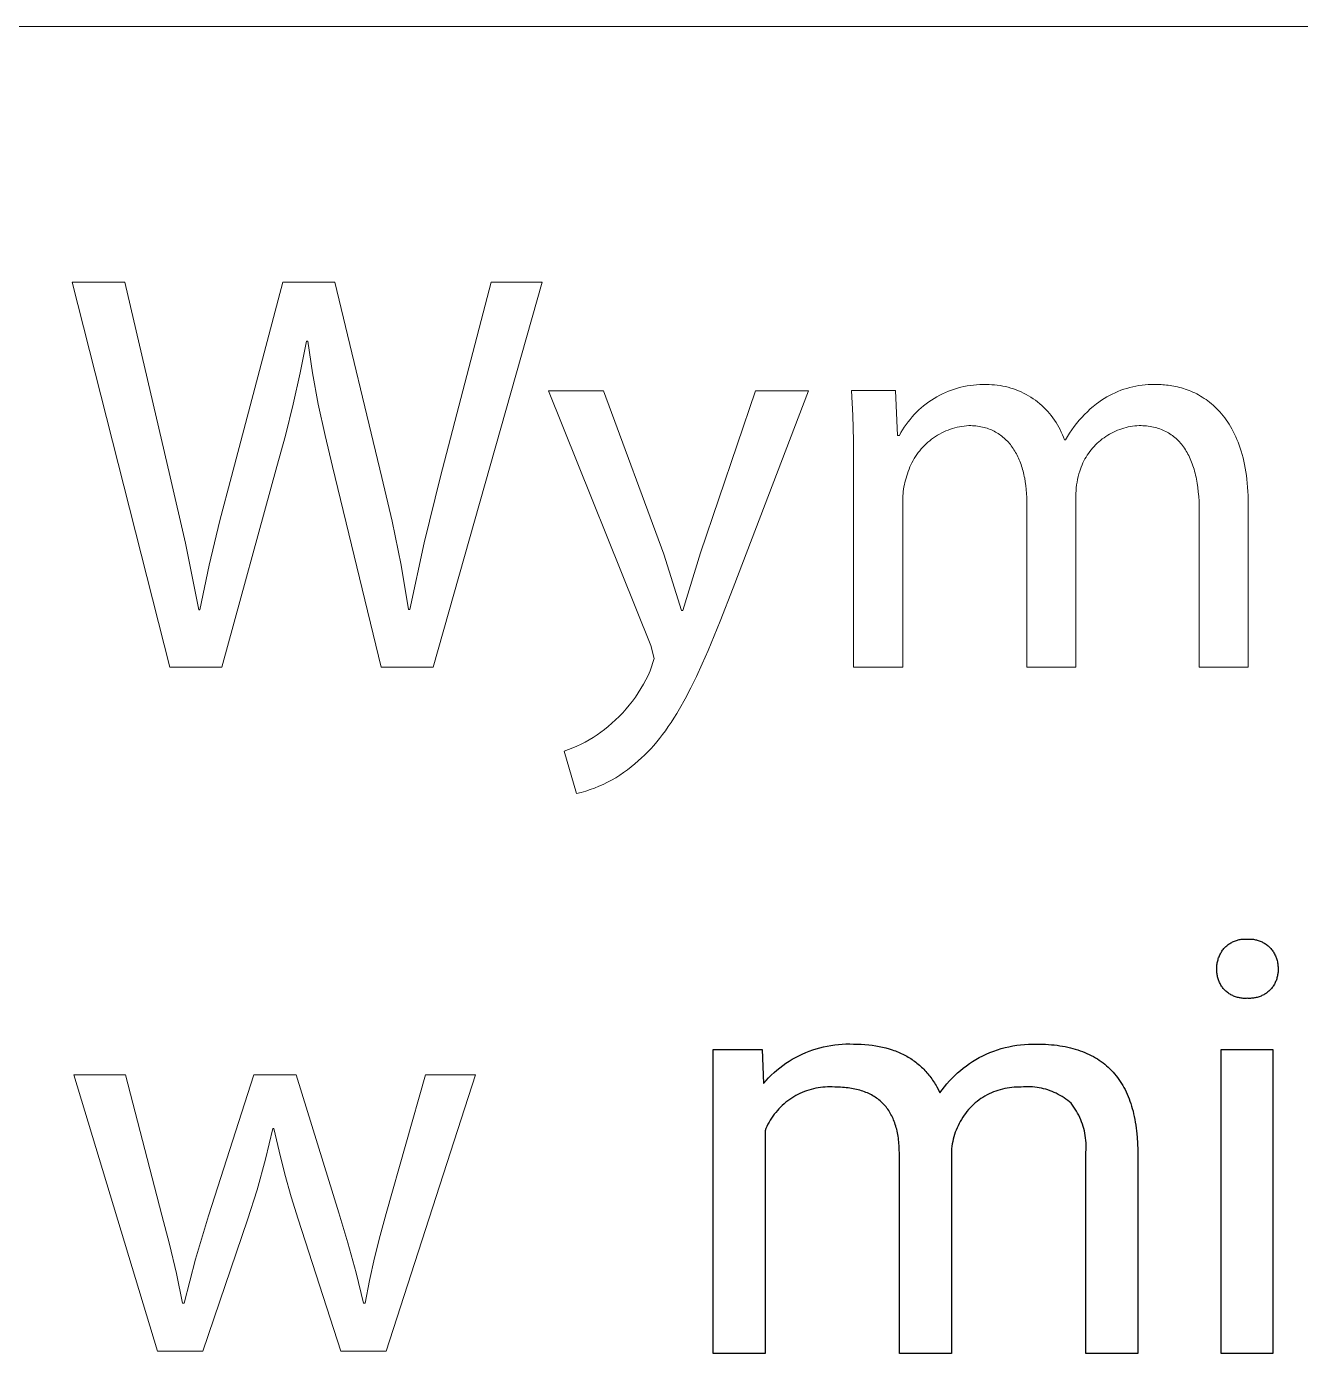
# Model space of a CAD drawing. Header units: millimetres. Extents: x 373 to 3451, y -552 to 1598.
# Drawn here: x 3194.6 to 3263.3, y -279.4 to -207.9 of the extents above; entities that cross this region are included whole.
import ezdxf

# ---------------------------------------------------------------- set-up
doc = ezdxf.new("R2010")
doc.units = ezdxf.units.MM
doc.header["$MEASUREMENT"] = 0
doc.layers.add('Domyślny', color=7, linetype='Continuous', true_color=0x000000)

msp = doc.modelspace()

# ---------------------------------------------------------------- linework, layer by layer
at = {"layer": 'Domyślny', "color": 18, "lineweight": 15, "true_color": 0x000000}
for p, q in [((3447.834, -207.866), (2287.646, -207.866)), ((3202.352, -242.425), (3197.074, -221.661)), ((3197.074, -221.661), (3199.913, -221.661)), ((3199.913, -221.661), (3202.372, -232.166)), ((3205.672, -232.135), (3208.45, -221.661)), ((3208.45, -221.661), (3211.248, -221.661)), ((3211.248, -221.661), (3213.779, -232.197)), ((3222.429, -221.661), (3216.546, -242.425)), ((3216.946, -232.135), (3219.683, -221.661)), ((3219.683, -221.661), (3222.429, -221.661)), ((3209.71, -224.838), (3209.38, -226.545)), ((3209.782, -224.838), (3209.71, -224.838)), ((3210.044, -226.543), (3209.782, -224.838)), ((3209.38, -226.545), (3209.003, -228.242)), ((3210.356, -228.239), (3210.044, -226.543)), ((3228.295, -241.257), (3222.781, -227.513)), ((3222.781, -227.513), (3225.732, -227.513)), ((3225.732, -227.513), (3229.002, -236.327)), ((3230.98, -236.265), (3233.942, -227.513)), ((3236.801, -227.513), (3232.743, -238.141)), ((3233.942, -227.513), (3236.801, -227.513)), ((3239.186, -228.853), (3239.111, -227.508)), ((3239.111, -227.508), (3241.489, -227.508)), ((3241.489, -227.508), (3241.602, -229.926)), ((3244.034, -227.677), (3244.192, -227.604)), ((3244.192, -227.604), (3244.352, -227.538)), ((3244.352, -227.538), (3244.514, -227.477)), ((3244.514, -227.477), (3244.679, -227.421)), ((3244.679, -227.421), (3244.845, -227.371)), ((3244.845, -227.371), (3245.012, -227.326)), ((3245.012, -227.326), (3245.181, -227.288)), ((3245.181, -227.288), (3245.352, -227.255)), ((3245.352, -227.255), (3245.523, -227.228)), ((3245.523, -227.228), (3245.695, -227.206)), ((3245.695, -227.206), (3245.868, -227.191)), ((3245.868, -227.191), (3246.041, -227.181)), ((3246.041, -227.181), (3246.214, -227.178)), ((3246.214, -227.178), (3246.388, -227.18)), ((3246.388, -227.18), (3246.537, -227.18)), ((3246.537, -227.18), (3246.686, -227.186)), ((3246.686, -227.186), (3246.835, -227.197)), ((3246.835, -227.197), (3246.983, -227.213)), ((3246.983, -227.213), (3247.131, -227.233)), ((3247.131, -227.233), (3247.278, -227.259)), ((3247.278, -227.259), (3247.424, -227.29)), ((3247.424, -227.29), (3247.568, -227.326)), ((3247.568, -227.326), (3247.712, -227.366)), ((3247.712, -227.366), (3247.854, -227.412)), ((3247.854, -227.412), (3247.994, -227.462)), ((3247.994, -227.462), (3248.133, -227.517)), ((3248.133, -227.517), (3248.269, -227.577)), ((3248.269, -227.577), (3248.404, -227.641)), ((3253.187, -227.691), (3253.339, -227.619)), ((3253.339, -227.619), (3253.494, -227.552)), ((3253.494, -227.552), (3253.651, -227.491)), ((3253.651, -227.491), (3253.809, -227.435)), ((3253.809, -227.435), (3253.97, -227.384)), ((3253.97, -227.384), (3254.132, -227.338)), ((3254.132, -227.338), (3254.295, -227.298)), ((3254.295, -227.298), (3254.46, -227.264)), ((3254.46, -227.264), (3254.626, -227.235)), ((3254.626, -227.235), (3254.792, -227.212)), ((3254.792, -227.212), (3254.96, -227.194)), ((3254.96, -227.194), (3255.128, -227.182)), ((3255.128, -227.182), (3255.296, -227.176)), ((3255.296, -227.176), (3255.464, -227.175)), ((3255.464, -227.175), (3255.632, -227.18)), ((3255.632, -227.18), (3255.725, -227.181)), ((3255.725, -227.181), (3255.82, -227.184)), ((3255.82, -227.184), (3255.915, -227.189)), ((3255.915, -227.189), (3256.012, -227.195)), ((3256.012, -227.195), (3256.109, -227.205)), ((3256.109, -227.205), (3256.208, -227.216)), ((3256.208, -227.216), (3256.307, -227.229)), ((3256.307, -227.229), (3256.407, -227.245)), ((3256.407, -227.245), (3256.508, -227.263)), ((3256.508, -227.263), (3256.61, -227.284)), ((3256.61, -227.284), (3256.712, -227.307)), ((3256.712, -227.307), (3256.814, -227.332)), ((3256.814, -227.332), (3256.917, -227.36)), ((3256.917, -227.36), (3257.02, -227.391)), ((3257.02, -227.391), (3257.123, -227.425)), ((3257.123, -227.425), (3257.226, -227.461)), ((3257.226, -227.461), (3257.33, -227.5)), ((3257.33, -227.5), (3257.433, -227.542)), ((3257.433, -227.542), (3257.536, -227.587)), ((3257.536, -227.587), (3257.638, -227.635)), ((3209.003, -228.242), (3208.58, -229.928)), ((3210.716, -229.926), (3210.356, -228.239)), ((3242.878, -228.436), (3243.011, -228.324)), ((3243.011, -228.324), (3243.147, -228.217)), ((3243.147, -228.217), (3243.287, -228.115)), ((3243.287, -228.115), (3243.43, -228.017)), ((3243.43, -228.017), (3243.577, -227.924)), ((3243.577, -227.924), (3243.726, -227.837)), ((3243.726, -227.837), (3243.879, -227.754)), ((3243.879, -227.754), (3244.034, -227.677)), ((3248.404, -227.641), (3248.536, -227.71)), ((3248.536, -227.71), (3248.666, -227.784)), ((3248.666, -227.784), (3248.793, -227.861)), ((3248.793, -227.861), (3248.918, -227.943)), ((3248.918, -227.943), (3249.04, -228.029)), ((3249.04, -228.029), (3249.158, -228.12)), ((3249.158, -228.12), (3249.274, -228.214)), ((3249.274, -228.214), (3249.386, -228.312)), ((3249.386, -228.312), (3249.495, -228.414)), ((3252.164, -228.359), (3252.332, -228.225)), ((3252.332, -228.225), (3252.467, -228.124)), ((3252.467, -228.124), (3252.605, -228.028)), ((3252.605, -228.028), (3252.746, -227.936)), ((3252.746, -227.936), (3252.89, -227.85)), ((3252.89, -227.85), (3253.037, -227.768)), ((3253.037, -227.768), (3253.187, -227.691)), ((3257.638, -227.635), (3257.74, -227.686)), ((3257.74, -227.686), (3257.842, -227.741)), ((3257.842, -227.741), (3257.943, -227.798)), ((3257.943, -227.798), (3258.044, -227.859)), ((3258.044, -227.859), (3258.144, -227.923)), ((3258.144, -227.923), (3258.243, -227.99)), ((3258.243, -227.99), (3258.341, -228.061)), ((3258.341, -228.061), (3258.438, -228.135)), ((3258.438, -228.135), (3258.534, -228.213)), ((3258.534, -228.213), (3258.629, -228.295)), ((3258.629, -228.295), (3258.722, -228.38)), ((3239.227, -230.199), (3239.186, -228.853)), ((3242.168, -229.195), (3242.276, -229.059)), ((3242.276, -229.059), (3242.387, -228.926)), ((3242.387, -228.926), (3242.504, -228.797)), ((3242.504, -228.797), (3242.624, -228.673)), ((3242.624, -228.673), (3242.749, -228.552)), ((3242.749, -228.552), (3242.878, -228.436)), ((3249.495, -228.414), (3249.601, -228.519)), ((3249.601, -228.519), (3249.702, -228.629)), ((3249.702, -228.629), (3249.8, -228.741)), ((3249.8, -228.741), (3249.894, -228.857)), ((3249.894, -228.857), (3249.984, -228.975)), ((3249.984, -228.975), (3250.07, -229.097)), ((3251.397, -229.108), (3251.54, -228.948)), ((3251.54, -228.948), (3251.689, -228.793)), ((3251.689, -228.793), (3251.842, -228.643)), ((3251.842, -228.643), (3252.001, -228.498)), ((3252.001, -228.498), (3252.164, -228.359)), ((3258.722, -228.38), (3258.815, -228.469)), ((3258.815, -228.469), (3258.905, -228.561)), ((3258.905, -228.561), (3258.995, -228.658)), ((3258.995, -228.658), (3259.082, -228.758)), ((3259.082, -228.758), (3259.168, -228.863)), ((3259.168, -228.863), (3259.252, -228.971)), ((3259.252, -228.971), (3259.335, -229.084)), ((3241.704, -229.926), (3241.787, -229.774)), ((3241.787, -229.774), (3241.875, -229.625)), ((3241.875, -229.625), (3241.968, -229.478)), ((3241.968, -229.478), (3242.066, -229.335)), ((3242.066, -229.335), (3242.168, -229.195)), ((3244.098, -229.735), (3243.983, -229.792)), ((3244.215, -229.683), (3244.098, -229.735)), ((3244.334, -229.635), (3244.215, -229.683)), ((3244.454, -229.591), (3244.334, -229.635)), ((3244.575, -229.551), (3244.454, -229.591)), ((3244.698, -229.516), (3244.575, -229.551)), ((3244.823, -229.484), (3244.698, -229.516)), ((3244.948, -229.457), (3244.823, -229.484)), ((3245.074, -229.435), (3244.948, -229.457)), ((3245.2, -229.417), (3245.074, -229.435)), ((3245.328, -229.403), (3245.2, -229.417)), ((3245.455, -229.394), (3245.328, -229.403)), ((3245.552, -229.395), (3245.455, -229.394)), ((3245.646, -229.399), (3245.552, -229.395)), ((3245.74, -229.405), (3245.646, -229.399)), ((3245.831, -229.414), (3245.74, -229.405)), ((3245.922, -229.425), (3245.831, -229.414)), ((3246.011, -229.438), (3245.922, -229.425)), ((3246.098, -229.454), (3246.011, -229.438)), ((3246.184, -229.473), (3246.098, -229.454)), ((3246.268, -229.493), (3246.184, -229.473)), ((3246.351, -229.516), (3246.268, -229.493)), ((3246.432, -229.541), (3246.351, -229.516)), ((3246.512, -229.569), (3246.432, -229.541)), ((3246.59, -229.599), (3246.512, -229.569)), ((3246.667, -229.631), (3246.59, -229.599)), ((3246.742, -229.665), (3246.667, -229.631)), ((3246.816, -229.701), (3246.742, -229.665)), ((3246.888, -229.739), (3246.816, -229.701)), ((3246.958, -229.78), (3246.888, -229.739)), ((3250.07, -229.097), (3250.152, -229.222)), ((3250.152, -229.222), (3250.23, -229.349)), ((3250.23, -229.349), (3250.303, -229.479)), ((3250.303, -229.479), (3250.372, -229.612)), ((3250.372, -229.612), (3250.436, -229.746)), ((3250.436, -229.746), (3250.495, -229.883)), ((3250.883, -229.794), (3251.003, -229.616)), ((3251.003, -229.616), (3251.128, -229.442)), ((3251.128, -229.442), (3251.26, -229.273)), ((3251.26, -229.273), (3251.397, -229.108)), ((3253.256, -229.741), (3253.149, -229.794)), ((3253.364, -229.69), (3253.256, -229.741)), ((3253.474, -229.644), (3253.364, -229.69)), ((3253.586, -229.601), (3253.474, -229.644)), ((3253.699, -229.562), (3253.586, -229.601)), ((3253.814, -229.527), (3253.699, -229.562)), ((3253.929, -229.496), (3253.814, -229.527)), ((3254.046, -229.469), (3253.929, -229.496)), ((3254.163, -229.446), (3254.046, -229.469)), ((3254.281, -229.427), (3254.163, -229.446)), ((3254.4, -229.412), (3254.281, -229.427)), ((3254.519, -229.401), (3254.4, -229.412)), ((3254.638, -229.394), (3254.519, -229.401)), ((3254.74, -229.395), (3254.638, -229.394)), ((3254.84, -229.399), (3254.74, -229.395)), ((3254.939, -229.405), (3254.84, -229.399)), ((3255.036, -229.414), (3254.939, -229.405)), ((3255.131, -229.425), (3255.036, -229.414)), ((3255.225, -229.439), (3255.131, -229.425)), ((3255.317, -229.455), (3255.225, -229.439)), ((3255.407, -229.474), (3255.317, -229.455)), ((3255.496, -229.495), (3255.407, -229.474)), ((3255.583, -229.518), (3255.496, -229.495)), ((3255.668, -229.544), (3255.583, -229.518)), ((3255.752, -229.572), (3255.668, -229.544)), ((3255.834, -229.603), (3255.752, -229.572)), ((3255.914, -229.636), (3255.834, -229.603)), ((3255.993, -229.671), (3255.914, -229.636)), ((3256.07, -229.709), (3255.993, -229.671)), ((3256.145, -229.749), (3256.07, -229.709)), ((3256.219, -229.791), (3256.145, -229.749)), ((3259.335, -229.084), (3259.415, -229.201)), ((3259.415, -229.201), (3259.493, -229.322)), ((3259.493, -229.322), (3259.569, -229.447)), ((3259.569, -229.447), (3259.643, -229.576)), ((3259.643, -229.576), (3259.714, -229.71)), ((3259.714, -229.71), (3259.784, -229.849)), ((3208.58, -229.928), (3208.112, -231.602)), ((3211.125, -231.602), (3210.716, -229.926)), ((3239.234, -231.546), (3239.227, -230.199)), ((3241.602, -229.926), (3241.704, -229.926)), ((3243.055, -230.467), (3242.966, -230.559)), ((3243.147, -230.378), (3243.055, -230.467)), ((3243.242, -230.292), (3243.147, -230.378)), ((3243.34, -230.21), (3243.242, -230.292)), ((3243.441, -230.131), (3243.34, -230.21)), ((3243.545, -230.055), (3243.441, -230.131)), ((3243.651, -229.984), (3243.545, -230.055)), ((3243.759, -229.916), (3243.651, -229.984)), ((3243.87, -229.852), (3243.759, -229.916)), ((3243.983, -229.792), (3243.87, -229.852)), ((3247.028, -229.823), (3246.958, -229.78)), ((3247.095, -229.867), (3247.028, -229.823)), ((3247.161, -229.914), (3247.095, -229.867)), ((3247.226, -229.963), (3247.161, -229.914)), ((3247.289, -230.013), (3247.226, -229.963)), ((3247.351, -230.066), (3247.289, -230.013)), ((3247.411, -230.12), (3247.351, -230.066)), ((3247.47, -230.177), (3247.411, -230.12)), ((3247.527, -230.235), (3247.47, -230.177)), ((3247.582, -230.295), (3247.527, -230.235)), ((3247.636, -230.357), (3247.582, -230.295)), ((3247.689, -230.421), (3247.636, -230.357)), ((3247.74, -230.487), (3247.689, -230.421)), ((3247.789, -230.554), (3247.74, -230.487)), ((3250.495, -229.883), (3250.55, -230.022)), ((3250.55, -230.022), (3250.6, -230.162)), ((3250.6, -230.162), (3250.662, -230.162)), ((3250.662, -230.162), (3250.769, -229.976)), ((3250.769, -229.976), (3250.883, -229.794)), ((3252.287, -230.432), (3252.204, -230.519)), ((3252.372, -230.349), (3252.287, -230.432)), ((3252.461, -230.268), (3252.372, -230.349)), ((3252.552, -230.191), (3252.461, -230.268)), ((3252.645, -230.116), (3252.552, -230.191)), ((3252.742, -230.045), (3252.645, -230.116)), ((3252.84, -229.977), (3252.742, -230.045)), ((3252.941, -229.913), (3252.84, -229.977)), ((3253.044, -229.852), (3252.941, -229.913)), ((3253.149, -229.794), (3253.044, -229.852)), ((3256.291, -229.836), (3256.219, -229.791)), ((3256.361, -229.883), (3256.291, -229.836)), ((3256.43, -229.932), (3256.361, -229.883)), ((3256.497, -229.983), (3256.43, -229.932)), ((3256.563, -230.037), (3256.497, -229.983)), ((3256.627, -230.092), (3256.563, -230.037)), ((3256.689, -230.15), (3256.627, -230.092)), ((3256.75, -230.211), (3256.689, -230.15)), ((3256.809, -230.273), (3256.75, -230.211)), ((3256.866, -230.337), (3256.809, -230.273)), ((3256.922, -230.404), (3256.866, -230.337)), ((3256.976, -230.473), (3256.922, -230.404)), ((3257.029, -230.544), (3256.976, -230.473)), ((3259.784, -229.849), (3259.85, -229.992)), ((3259.85, -229.992), (3259.914, -230.139)), ((3259.914, -230.139), (3259.975, -230.292)), ((3259.975, -230.292), (3260.034, -230.449)), ((3260.034, -230.449), (3260.09, -230.61)), ((3242.504, -231.171), (3242.44, -231.281)), ((3242.572, -231.062), (3242.504, -231.171)), ((3242.644, -230.956), (3242.572, -231.062)), ((3242.719, -230.853), (3242.644, -230.956)), ((3242.798, -230.752), (3242.719, -230.853)), ((3242.881, -230.654), (3242.798, -230.752)), ((3242.966, -230.559), (3242.881, -230.654)), ((3247.837, -230.623), (3247.789, -230.554)), ((3247.884, -230.694), (3247.837, -230.623)), ((3247.929, -230.767), (3247.884, -230.694)), ((3247.972, -230.841), (3247.929, -230.767)), ((3248.014, -230.916), (3247.972, -230.841)), ((3248.055, -230.994), (3248.014, -230.916)), ((3248.094, -231.073), (3248.055, -230.994)), ((3248.131, -231.153), (3248.094, -231.073)), ((3248.167, -231.235), (3248.131, -231.153)), ((3251.714, -231.195), (3251.657, -231.301)), ((3251.774, -231.092), (3251.714, -231.195)), ((3251.837, -230.99), (3251.774, -231.092)), ((3251.904, -230.891), (3251.837, -230.99)), ((3251.974, -230.794), (3251.904, -230.891)), ((3252.048, -230.7), (3251.974, -230.794)), ((3252.124, -230.608), (3252.048, -230.7)), ((3252.204, -230.519), (3252.124, -230.608)), ((3257.08, -230.617), (3257.029, -230.544)), ((3257.129, -230.692), (3257.08, -230.617)), ((3257.177, -230.769), (3257.129, -230.692)), ((3257.223, -230.849), (3257.177, -230.769)), ((3257.268, -230.93), (3257.223, -230.849)), ((3257.311, -231.013), (3257.268, -230.93)), ((3257.352, -231.099), (3257.311, -231.013)), ((3257.392, -231.186), (3257.352, -231.099)), ((3257.43, -231.276), (3257.392, -231.186)), ((3260.09, -230.61), (3260.142, -230.777)), ((3260.142, -230.777), (3260.192, -230.948)), ((3260.192, -230.948), (3260.239, -231.124)), ((3260.239, -231.124), (3260.282, -231.306)), ((3208.112, -231.602), (3205.15, -242.425)), ((3213.738, -242.425), (3211.125, -231.602)), ((3239.234, -242.43), (3239.234, -231.546)), ((3242.179, -231.865), (3242.139, -231.987)), ((3242.223, -231.745), (3242.179, -231.865)), ((3242.272, -231.626), (3242.223, -231.745)), ((3242.324, -231.509), (3242.272, -231.626)), ((3242.38, -231.394), (3242.324, -231.509)), ((3242.44, -231.281), (3242.38, -231.394)), ((3248.201, -231.319), (3248.167, -231.235)), ((3248.234, -231.403), (3248.201, -231.319)), ((3248.265, -231.49), (3248.234, -231.403)), ((3248.295, -231.578), (3248.265, -231.49)), ((3248.323, -231.667), (3248.295, -231.578)), ((3248.35, -231.757), (3248.323, -231.667)), ((3248.375, -231.849), (3248.35, -231.757)), ((3248.399, -231.943), (3248.375, -231.849)), ((3251.43, -231.853), (3251.388, -232)), ((3251.468, -231.74), (3251.43, -231.853)), ((3251.51, -231.628), (3251.468, -231.74)), ((3251.555, -231.517), (3251.51, -231.628)), ((3251.604, -231.408), (3251.555, -231.517)), ((3251.657, -231.301), (3251.604, -231.408)), ((3257.467, -231.367), (3257.43, -231.276)), ((3257.502, -231.46), (3257.467, -231.367)), ((3257.536, -231.556), (3257.502, -231.46)), ((3257.567, -231.653), (3257.536, -231.556)), ((3257.598, -231.752), (3257.567, -231.653)), ((3257.627, -231.853), (3257.598, -231.752)), ((3257.654, -231.956), (3257.627, -231.853)), ((3260.282, -231.306), (3260.322, -231.492)), ((3260.322, -231.492), (3260.359, -231.683)), ((3260.359, -231.683), (3260.392, -231.88)), ((3260.392, -231.88), (3260.421, -232.082)), ((3202.372, -232.166), (3203.188, -235.743)), ((3205.034, -234.52), (3205.672, -232.135)), ((3213.779, -232.197), (3214.334, -234.552)), ((3216.069, -235.711), (3216.946, -232.135)), ((3241.97, -232.58), (3241.947, -232.7)), ((3241.998, -232.461), (3241.97, -232.58)), ((3242.029, -232.343), (3241.998, -232.461)), ((3242.065, -232.225), (3242.029, -232.343)), ((3242.104, -232.109), (3242.065, -232.225)), ((3242.139, -231.987), (3242.104, -232.109)), ((3248.421, -232.037), (3248.399, -231.943)), ((3248.442, -232.133), (3248.421, -232.037)), ((3248.461, -232.23), (3248.442, -232.133)), ((3248.494, -232.428), (3248.461, -232.23)), ((3248.522, -232.63), (3248.494, -232.428)), ((3248.543, -232.837), (3248.522, -232.63)), ((3251.263, -232.598), (3251.244, -232.749)), ((3251.287, -232.447), (3251.263, -232.598)), ((3251.316, -232.297), (3251.287, -232.447)), ((3251.35, -232.148), (3251.316, -232.297)), ((3251.388, -232), (3251.35, -232.148)), ((3257.679, -232.061), (3257.654, -231.956)), ((3257.703, -232.168), (3257.679, -232.061)), ((3257.726, -232.277), (3257.703, -232.168)), ((3257.766, -232.499), (3257.726, -232.277)), ((3257.8, -232.73), (3257.766, -232.499)), ((3260.421, -232.082), (3260.447, -232.289)), ((3260.447, -232.289), (3260.469, -232.502)), ((3260.469, -232.502), (3260.488, -232.72)), ((3241.892, -233.187), (3241.888, -233.309)), ((3241.888, -233.309), (3241.889, -233.432)), ((3241.9, -233.065), (3241.892, -233.187)), ((3241.911, -232.943), (3241.9, -233.065)), ((3241.927, -232.821), (3241.911, -232.943)), ((3241.947, -232.7), (3241.927, -232.821)), ((3248.559, -233.048), (3248.543, -232.837)), ((3248.568, -233.264), (3248.559, -233.048)), ((3248.571, -233.483), (3248.568, -233.264)), ((3251.22, -233.053), (3251.215, -233.206)), ((3251.215, -233.206), (3251.215, -242.43)), ((3251.23, -232.901), (3251.22, -233.053)), ((3251.244, -232.749), (3251.23, -232.901)), ((3257.828, -232.967), (3257.8, -232.73)), ((3257.849, -233.211), (3257.828, -232.967)), ((3257.865, -233.462), (3257.849, -233.211)), ((3260.488, -232.72), (3260.502, -232.943)), ((3260.502, -232.943), (3260.513, -233.172)), ((3260.513, -233.172), (3260.519, -233.407)), ((3241.889, -233.432), (3241.889, -242.43)), ((3248.571, -242.43), (3248.571, -233.483)), ((3257.874, -233.72), (3257.865, -233.462)), ((3257.877, -233.985), (3257.874, -233.72)), ((3257.877, -242.43), (3257.877, -233.985)), ((3260.519, -233.407), (3260.521, -233.647)), ((3260.521, -233.647), (3260.521, -242.43)), ((3204.467, -236.922), (3205.034, -234.52)), ((3214.334, -234.552), (3214.816, -236.924)), ((3203.188, -235.743), (3203.91, -239.34)), ((3215.286, -239.309), (3216.069, -235.711)), ((3203.971, -239.34), (3204.467, -236.922)), ((3214.816, -236.924), (3215.224, -239.309)), ((3229.002, -236.327), (3229.955, -239.371)), ((3230.016, -239.371), (3230.98, -236.265)), ((3232.743, -238.141), (3232.039, -239.945)), ((3203.91, -239.34), (3203.971, -239.34)), ((3215.224, -239.309), (3215.286, -239.309)), ((3229.955, -239.371), (3230.016, -239.371)), ((3232.039, -239.945), (3231.38, -241.532)), ((3228.479, -241.964), (3228.295, -241.257)), ((3231.38, -241.532), (3231.063, -242.251)), ((3205.15, -242.425), (3202.352, -242.425)), ((3216.546, -242.425), (3213.738, -242.425)), ((3228.149, -242.866), (3228.264, -242.62)), ((3228.264, -242.62), (3228.479, -241.964)), ((3231.063, -242.251), (3230.752, -242.921)), ((3241.889, -242.43), (3239.234, -242.43)), ((3251.215, -242.43), (3248.571, -242.43)), ((3260.521, -242.43), (3257.877, -242.43)), ((3227.757, -243.582), (3227.896, -243.348)), ((3227.896, -243.348), (3228.026, -243.109)), ((3228.026, -243.109), (3228.149, -242.866)), ((3230.752, -242.921), (3230.446, -243.546)), ((3227.298, -244.256), (3227.459, -244.036)), ((3227.459, -244.036), (3227.612, -243.811)), ((3227.612, -243.811), (3227.757, -243.582)), ((3230.446, -243.546), (3230.142, -244.128)), ((3226.775, -244.882), (3226.956, -244.679)), ((3226.956, -244.679), (3227.131, -244.47)), ((3227.131, -244.47), (3227.298, -244.256)), ((3229.84, -244.668), (3229.688, -244.923)), ((3230.142, -244.128), (3229.84, -244.668)), ((3225.989, -245.633), (3226.194, -245.455)), ((3226.194, -245.455), (3226.394, -245.27)), ((3226.394, -245.27), (3226.588, -245.079)), ((3226.588, -245.079), (3226.775, -244.882)), ((3229.385, -245.406), (3229.232, -245.634)), ((3229.537, -245.169), (3229.385, -245.406)), ((3229.688, -244.923), (3229.537, -245.169)), ((3224.971, -246.346), (3225.184, -246.218)), ((3225.184, -246.218), (3225.393, -246.082)), ((3225.393, -246.082), (3225.597, -245.939)), ((3225.597, -245.939), (3225.795, -245.789)), ((3225.795, -245.789), (3225.989, -245.633)), ((3228.923, -246.063), (3228.767, -246.266)), ((3229.078, -245.853), (3228.923, -246.063)), ((3229.232, -245.634), (3229.078, -245.853)), ((3223.611, -246.955), (3223.846, -246.873)), ((3224.287, -249.24), (3223.611, -246.955)), ((3223.846, -246.873), (3224.078, -246.783)), ((3224.078, -246.783), (3224.307, -246.686)), ((3224.307, -246.686), (3224.532, -246.58)), ((3224.532, -246.58), (3224.754, -246.467)), ((3224.754, -246.467), (3224.971, -246.346)), ((3228.288, -246.827), (3228.124, -247)), ((3228.45, -246.648), (3228.288, -246.827)), ((3228.609, -246.461), (3228.45, -246.648)), ((3228.767, -246.266), (3228.609, -246.461)), ((3227.429, -247.647), (3227.233, -247.809)), ((3227.618, -247.478), (3227.429, -247.647)), ((3227.79, -247.325), (3227.618, -247.478)), ((3227.958, -247.165), (3227.79, -247.325)), ((3228.124, -247), (3227.958, -247.165)), ((3226.4, -248.389), (3226.179, -248.516)), ((3226.616, -248.255), (3226.4, -248.389)), ((3226.827, -248.114), (3226.616, -248.255)), ((3227.033, -247.965), (3226.827, -248.114)), ((3227.233, -247.809), (3227.033, -247.965)), ((3225.02, -249.03), (3224.778, -249.109)), ((3225.258, -248.944), (3225.02, -249.03)), ((3225.494, -248.849), (3225.258, -248.944)), ((3225.726, -248.746), (3225.494, -248.849)), ((3225.955, -248.635), (3225.726, -248.746)), ((3226.179, -248.516), (3225.955, -248.635)), ((3224.534, -249.179), (3224.287, -249.24)), ((3224.778, -249.109), (3224.534, -249.179)), ((3201.672, -279.326), (3197.173, -264.414)), ((3197.173, -264.414), (3199.95, -264.414)), ((3199.95, -264.414), (3201.908, -271.988)), ((3204.439, -272.018), (3206.879, -264.414)), ((3206.879, -264.414), (3209.154, -264.414)), ((3209.154, -264.414), (3211.46, -271.865)), ((3214.022, -271.895), (3216.144, -264.414)), ((3218.829, -264.414), (3214.022, -279.326)), ((3216.144, -264.414), (3218.829, -264.414)), ((3207.893, -267.304), (3207.499, -268.966)), ((3207.955, -267.304), (3207.893, -267.304)), ((3208.236, -268.542), (3207.955, -267.304)), ((3207.499, -268.966), (3207.048, -270.613)), ((3208.55, -269.771), (3208.236, -268.542)), ((3208.897, -270.992), (3208.55, -269.771)), ((3207.048, -270.613), (3206.54, -272.244)), ((3209.277, -272.203), (3208.897, -270.992)), ((3201.908, -271.988), (3202.323, -273.56)), ((3211.46, -271.865), (3211.951, -273.474)), ((3213.688, -273.093), (3214.022, -271.895)), ((3203.738, -274.364), (3204.439, -272.018)), ((3206.54, -272.244), (3204.132, -279.326)), ((3211.562, -279.326), (3209.277, -272.203)), ((3213.386, -274.298), (3213.688, -273.093)), ((3202.323, -273.56), (3202.699, -275.142)), ((3211.951, -273.474), (3212.395, -275.098)), ((3203.117, -276.733), (3203.738, -274.364)), ((3213.119, -275.512), (3213.386, -274.298)), ((3202.699, -275.142), (3203.035, -276.733)), ((3212.395, -275.098), (3212.792, -276.733)), ((3212.885, -276.733), (3213.119, -275.512)), ((3203.035, -276.733), (3203.117, -276.733)), ((3212.792, -276.733), (3212.885, -276.733)), ((3204.132, -279.326), (3201.672, -279.326)), ((3214.022, -279.326), (3211.562, -279.326))]:
    msp.add_line(p, q, dxfattribs=at)
at = {"layer": 'Domyślny'}
for p, q in [((3259.135, -257.697), (3259.169, -257.651)), ((3259.169, -257.651), (3259.204, -257.607)), ((3259.204, -257.607), (3259.241, -257.564)), ((3259.241, -257.564), (3259.279, -257.525)), ((3259.279, -257.525), (3259.319, -257.488)), ((3259.319, -257.488), (3259.361, -257.453)), ((3259.361, -257.453), (3259.403, -257.419)), ((3259.403, -257.419), (3259.446, -257.386)), ((3259.446, -257.386), (3259.491, -257.355)), ((3259.491, -257.355), (3259.537, -257.326)), ((3259.537, -257.326), (3259.583, -257.298)), ((3259.583, -257.298), (3259.631, -257.272)), ((3259.631, -257.272), (3259.68, -257.248)), ((3259.68, -257.248), (3259.729, -257.225)), ((3259.729, -257.225), (3259.779, -257.204)), ((3259.779, -257.204), (3259.83, -257.184)), ((3259.83, -257.184), (3259.881, -257.167)), ((3259.881, -257.167), (3259.933, -257.151)), ((3259.933, -257.151), (3259.986, -257.137)), ((3259.986, -257.137), (3260.039, -257.125)), ((3260.039, -257.125), (3260.092, -257.115)), ((3260.092, -257.115), (3260.146, -257.107)), ((3260.146, -257.107), (3260.2, -257.1)), ((3260.2, -257.1), (3260.254, -257.096)), ((3260.254, -257.096), (3260.308, -257.093)), ((3260.308, -257.093), (3260.363, -257.092)), ((3260.363, -257.092), (3260.417, -257.093)), ((3260.417, -257.093), (3260.471, -257.096)), ((3260.471, -257.096), (3260.526, -257.094)), ((3260.526, -257.094), (3260.58, -257.093)), ((3260.58, -257.093), (3260.635, -257.093)), ((3260.635, -257.093), (3260.689, -257.096)), ((3260.689, -257.096), (3260.744, -257.101)), ((3260.744, -257.101), (3260.798, -257.107)), ((3260.798, -257.107), (3260.852, -257.116)), ((3260.852, -257.116), (3260.905, -257.126)), ((3260.905, -257.126), (3260.959, -257.138)), ((3260.959, -257.138), (3261.011, -257.152)), ((3261.011, -257.152), (3261.064, -257.168)), ((3261.064, -257.168), (3261.115, -257.185)), ((3261.115, -257.185), (3261.166, -257.204)), ((3261.166, -257.204), (3261.217, -257.225)), ((3261.217, -257.225), (3261.266, -257.248)), ((3261.266, -257.248), (3261.315, -257.273)), ((3261.315, -257.273), (3261.363, -257.299)), ((3261.363, -257.299), (3261.41, -257.326)), ((3261.41, -257.326), (3261.456, -257.356)), ((3261.456, -257.356), (3261.501, -257.387)), ((3261.501, -257.387), (3261.545, -257.419)), ((3261.545, -257.419), (3261.587, -257.453)), ((3261.587, -257.453), (3261.629, -257.489)), ((3261.629, -257.489), (3261.669, -257.525)), ((3261.669, -257.525), (3261.708, -257.564)), ((3261.708, -257.564), (3261.746, -257.606)), ((3261.746, -257.606), (3261.781, -257.651)), ((3261.781, -257.651), (3261.815, -257.696)), ((3258.842, -258.426), (3258.851, -258.37)), ((3258.851, -258.37), (3258.862, -258.315)), ((3258.862, -258.315), (3258.875, -258.259)), ((3258.875, -258.259), (3258.89, -258.205)), ((3258.89, -258.205), (3258.906, -258.15)), ((3258.906, -258.15), (3258.925, -258.097)), ((3258.925, -258.097), (3258.945, -258.044)), ((3258.945, -258.044), (3258.967, -257.992)), ((3258.967, -257.992), (3258.991, -257.94)), ((3258.991, -257.94), (3259.016, -257.89)), ((3259.016, -257.89), (3259.043, -257.84)), ((3259.043, -257.84), (3259.072, -257.791)), ((3259.072, -257.791), (3259.103, -257.743)), ((3259.103, -257.743), (3259.135, -257.697)), ((3261.815, -257.696), (3261.848, -257.743)), ((3261.848, -257.743), (3261.879, -257.79)), ((3261.879, -257.79), (3261.908, -257.839)), ((3261.908, -257.839), (3261.936, -257.888)), ((3261.936, -257.888), (3261.962, -257.939)), ((3261.962, -257.939), (3261.986, -257.99)), ((3261.986, -257.99), (3262.009, -258.043)), ((3262.009, -258.043), (3262.029, -258.096)), ((3262.029, -258.096), (3262.048, -258.149)), ((3262.048, -258.149), (3262.065, -258.204)), ((3262.065, -258.204), (3262.08, -258.258)), ((3262.08, -258.258), (3262.093, -258.314)), ((3262.093, -258.314), (3262.104, -258.369)), ((3262.104, -258.369), (3262.113, -258.426)), ((3258.825, -258.652), (3258.827, -258.595)), ((3258.826, -258.709), (3258.825, -258.652)), ((3258.825, -258.762), (3258.826, -258.709)), ((3258.826, -258.816), (3258.825, -258.762)), ((3258.829, -258.87), (3258.826, -258.816)), ((3258.827, -258.595), (3258.83, -258.539)), ((3258.833, -258.923), (3258.829, -258.87)), ((3258.83, -258.539), (3258.835, -258.482)), ((3258.84, -258.976), (3258.833, -258.923)), ((3258.835, -258.482), (3258.842, -258.426)), ((3258.848, -259.029), (3258.84, -258.976)), ((3258.858, -259.082), (3258.848, -259.029)), ((3258.869, -259.134), (3258.858, -259.082)), ((3262.097, -259.083), (3262.086, -259.135)), ((3262.108, -259.03), (3262.097, -259.083)), ((3262.116, -258.977), (3262.108, -259.03)), ((3262.113, -258.426), (3262.12, -258.482)), ((3262.122, -258.924), (3262.116, -258.977)), ((3262.12, -258.482), (3262.126, -258.538)), ((3262.127, -258.87), (3262.122, -258.924)), ((3262.126, -258.538), (3262.129, -258.595)), ((3262.13, -258.816), (3262.127, -258.87)), ((3262.129, -258.595), (3262.131, -258.652)), ((3262.131, -258.652), (3262.13, -258.709)), ((3262.13, -258.709), (3262.131, -258.763)), ((3262.131, -258.763), (3262.13, -258.816)), ((3258.883, -259.186), (3258.869, -259.134)), ((3258.898, -259.238), (3258.883, -259.186)), ((3258.914, -259.289), (3258.898, -259.238)), ((3258.933, -259.339), (3258.914, -259.289)), ((3258.953, -259.389), (3258.933, -259.339)), ((3258.975, -259.438), (3258.953, -259.389)), ((3258.998, -259.486), (3258.975, -259.438)), ((3259.023, -259.533), (3258.998, -259.486)), ((3259.05, -259.58), (3259.023, -259.533)), ((3259.078, -259.625), (3259.05, -259.58)), ((3259.108, -259.67), (3259.078, -259.625)), ((3259.139, -259.714), (3259.108, -259.67)), ((3259.172, -259.756), (3259.139, -259.714)), ((3259.206, -259.798), (3259.172, -259.756)), ((3259.241, -259.838), (3259.206, -259.798)), ((3259.28, -259.875), (3259.241, -259.838)), ((3261.708, -259.838), (3261.669, -259.875)), ((3261.744, -259.798), (3261.708, -259.838)), ((3261.779, -259.757), (3261.744, -259.798)), ((3261.812, -259.714), (3261.779, -259.757)), ((3261.843, -259.671), (3261.812, -259.714)), ((3261.873, -259.626), (3261.843, -259.671)), ((3261.902, -259.581), (3261.873, -259.626)), ((3261.929, -259.534), (3261.902, -259.581)), ((3261.954, -259.487), (3261.929, -259.534)), ((3261.978, -259.439), (3261.954, -259.487)), ((3262, -259.39), (3261.978, -259.439)), ((3262.021, -259.34), (3262, -259.39)), ((3262.04, -259.29), (3262.021, -259.34)), ((3262.057, -259.239), (3262.04, -259.29)), ((3262.072, -259.187), (3262.057, -259.239)), ((3262.086, -259.135), (3262.072, -259.187)), ((3259.32, -259.911), (3259.28, -259.875)), ((3259.362, -259.946), (3259.32, -259.911)), ((3259.405, -259.979), (3259.362, -259.946)), ((3259.449, -260.01), (3259.405, -259.979)), ((3259.494, -260.04), (3259.449, -260.01)), ((3259.54, -260.069), (3259.494, -260.04)), ((3259.586, -260.096), (3259.54, -260.069)), ((3259.634, -260.121), (3259.586, -260.096)), ((3259.683, -260.145), (3259.634, -260.121)), ((3259.732, -260.167), (3259.683, -260.145)), ((3259.782, -260.187), (3259.732, -260.167)), ((3259.833, -260.206), (3259.782, -260.187)), ((3259.884, -260.223), (3259.833, -260.206)), ((3259.936, -260.238), (3259.884, -260.223)), ((3259.988, -260.251), (3259.936, -260.238)), ((3260.041, -260.263), (3259.988, -260.251)), ((3260.094, -260.272), (3260.041, -260.263)), ((3260.148, -260.28), (3260.094, -260.272)), ((3260.201, -260.286), (3260.148, -260.28)), ((3260.255, -260.291), (3260.201, -260.286)), ((3260.309, -260.293), (3260.255, -260.291)), ((3260.363, -260.294), (3260.309, -260.293)), ((3260.417, -260.293), (3260.363, -260.294)), ((3260.471, -260.29), (3260.417, -260.293)), ((3260.525, -260.292), (3260.471, -260.29)), ((3260.58, -260.294), (3260.525, -260.292)), ((3260.634, -260.293), (3260.58, -260.294)), ((3260.688, -260.29), (3260.634, -260.293)), ((3260.742, -260.286), (3260.688, -260.29)), ((3260.796, -260.28), (3260.742, -260.286)), ((3260.85, -260.272), (3260.796, -260.28)), ((3260.903, -260.262), (3260.85, -260.272)), ((3260.956, -260.25), (3260.903, -260.262)), ((3261.009, -260.237), (3260.956, -260.25)), ((3261.061, -260.222), (3261.009, -260.237)), ((3261.112, -260.205), (3261.061, -260.222)), ((3261.163, -260.186), (3261.112, -260.205)), ((3261.214, -260.166), (3261.163, -260.186)), ((3261.263, -260.144), (3261.214, -260.166)), ((3261.312, -260.121), (3261.263, -260.144)), ((3261.36, -260.095), (3261.312, -260.121)), ((3261.407, -260.068), (3261.36, -260.095)), ((3261.453, -260.04), (3261.407, -260.068)), ((3261.499, -260.01), (3261.453, -260.04)), ((3261.543, -259.978), (3261.499, -260.01)), ((3261.586, -259.946), (3261.543, -259.978)), ((3261.628, -259.911), (3261.586, -259.946)), ((3261.669, -259.875), (3261.628, -259.911)), ((3231.66, -279.448), (3231.66, -263.047)), ((3231.66, -263.047), (3234.302, -263.047)), ((3234.302, -263.047), (3234.376, -264.877)), ((3236.099, -263.479), (3236.279, -263.386)), ((3236.279, -263.386), (3236.462, -263.298)), ((3236.462, -263.298), (3236.648, -263.217)), ((3236.648, -263.217), (3236.836, -263.142)), ((3236.836, -263.142), (3237.027, -263.073)), ((3237.027, -263.073), (3237.22, -263.011)), ((3237.22, -263.011), (3237.415, -262.955)), ((3237.415, -262.955), (3237.612, -262.906)), ((3237.612, -262.906), (3237.81, -262.864)), ((3237.81, -262.864), (3238.01, -262.828)), ((3238.01, -262.828), (3238.211, -262.799)), ((3238.211, -262.799), (3238.412, -262.777)), ((3238.412, -262.777), (3238.615, -262.762)), ((3238.615, -262.762), (3238.817, -262.753)), ((3238.817, -262.753), (3239.02, -262.752)), ((3239.02, -262.752), (3239.223, -262.757)), ((3239.223, -262.757), (3239.435, -262.759)), ((3239.435, -262.759), (3239.643, -262.767)), ((3239.643, -262.767), (3239.846, -262.78)), ((3239.846, -262.78), (3240.045, -262.798)), ((3240.045, -262.798), (3240.24, -262.821)), ((3240.24, -262.821), (3240.431, -262.85)), ((3240.431, -262.85), (3240.617, -262.883)), ((3240.617, -262.883), (3240.799, -262.922)), ((3240.799, -262.922), (3240.977, -262.965)), ((3240.977, -262.965), (3241.151, -263.014)), ((3241.151, -263.014), (3241.32, -263.068)), ((3241.32, -263.068), (3241.403, -263.097)), ((3241.403, -263.097), (3241.485, -263.127)), ((3241.485, -263.127), (3241.566, -263.159)), ((3241.566, -263.159), (3241.646, -263.192)), ((3241.646, -263.192), (3241.725, -263.226)), ((3241.725, -263.226), (3241.802, -263.261)), ((3241.802, -263.261), (3241.879, -263.298)), ((3241.879, -263.298), (3241.954, -263.336)), ((3241.954, -263.336), (3242.029, -263.375)), ((3242.029, -263.375), (3242.102, -263.416)), ((3242.102, -263.416), (3242.175, -263.458)), ((3246.008, -263.484), (3246.199, -263.387)), ((3246.199, -263.387), (3246.392, -263.296)), ((3246.392, -263.296), (3246.589, -263.213)), ((3246.589, -263.213), (3246.788, -263.136)), ((3246.788, -263.136), (3246.99, -263.066)), ((3246.99, -263.066), (3247.194, -263.003)), ((3247.194, -263.003), (3247.401, -262.947)), ((3247.401, -262.947), (3247.609, -262.898)), ((3247.609, -262.898), (3247.818, -262.856)), ((3247.818, -262.856), (3248.029, -262.821)), ((3248.029, -262.821), (3248.241, -262.794)), ((3248.241, -262.794), (3248.454, -262.774)), ((3248.454, -262.774), (3248.667, -262.761)), ((3248.667, -262.761), (3248.881, -262.755)), ((3248.881, -262.755), (3249.095, -262.757)), ((3249.095, -262.757), (3249.425, -262.762)), ((3249.425, -262.762), (3249.587, -262.769)), ((3249.587, -262.769), (3249.746, -262.779)), ((3249.746, -262.779), (3249.902, -262.792)), ((3249.902, -262.792), (3250.056, -262.807)), ((3250.056, -262.807), (3250.207, -262.825)), ((3250.207, -262.825), (3250.356, -262.846)), ((3250.356, -262.846), (3250.502, -262.87)), ((3250.502, -262.87), (3250.645, -262.896)), ((3250.645, -262.896), (3250.786, -262.926)), ((3250.786, -262.926), (3250.924, -262.958)), ((3250.924, -262.958), (3251.06, -262.993)), ((3251.06, -262.993), (3251.193, -263.03)), ((3251.193, -263.03), (3251.324, -263.071)), ((3251.324, -263.071), (3251.452, -263.114)), ((3251.452, -263.114), (3251.577, -263.16)), ((3251.577, -263.16), (3251.7, -263.209)), ((3251.7, -263.209), (3251.82, -263.26)), ((3251.82, -263.26), (3251.938, -263.315)), ((3251.938, -263.315), (3252.053, -263.372)), ((3252.053, -263.372), (3252.165, -263.432)), ((3259.053, -279.448), (3259.053, -263.047)), ((3259.053, -263.047), (3261.847, -263.047)), ((3261.847, -263.047), (3261.847, -279.448)), ((3235.095, -264.163), (3235.252, -264.035)), ((3235.252, -264.035), (3235.414, -263.913)), ((3235.414, -263.913), (3235.579, -263.796)), ((3235.579, -263.796), (3235.749, -263.684)), ((3235.749, -263.684), (3235.922, -263.579)), ((3235.922, -263.579), (3236.099, -263.479)), ((3242.175, -263.458), (3242.246, -263.501)), ((3242.246, -263.501), (3242.316, -263.545)), ((3242.316, -263.545), (3242.385, -263.591)), ((3242.385, -263.591), (3242.453, -263.638)), ((3242.453, -263.638), (3242.52, -263.686)), ((3242.52, -263.686), (3242.586, -263.735)), ((3242.586, -263.735), (3242.651, -263.786)), ((3242.651, -263.786), (3242.715, -263.838)), ((3242.715, -263.838), (3242.778, -263.892)), ((3242.778, -263.892), (3242.839, -263.946)), ((3242.839, -263.946), (3242.9, -264.002)), ((3242.9, -264.002), (3242.96, -264.06)), ((3242.96, -264.06), (3243.018, -264.118)), ((3243.018, -264.118), (3243.075, -264.178)), ((3244.991, -264.179), (3245.151, -264.049)), ((3245.151, -264.049), (3245.315, -263.925)), ((3245.315, -263.925), (3245.482, -263.806)), ((3245.482, -263.806), (3245.654, -263.693)), ((3245.654, -263.693), (3245.829, -263.585)), ((3245.829, -263.585), (3246.008, -263.484)), ((3252.165, -263.432), (3252.275, -263.494)), ((3252.275, -263.494), (3252.383, -263.56)), ((3252.383, -263.56), (3252.487, -263.628)), ((3252.487, -263.628), (3252.59, -263.699)), ((3252.59, -263.699), (3252.689, -263.773)), ((3252.689, -263.773), (3252.786, -263.85)), ((3252.786, -263.85), (3252.881, -263.929)), ((3252.881, -263.929), (3252.972, -264.012)), ((3252.972, -264.012), (3253.062, -264.097)), ((3253.062, -264.097), (3253.148, -264.185)), ((3234.376, -264.877), (3234.51, -264.725)), ((3234.51, -264.725), (3234.649, -264.577)), ((3234.649, -264.577), (3234.793, -264.434)), ((3234.793, -264.434), (3234.941, -264.296)), ((3234.941, -264.296), (3235.095, -264.163)), ((3243.075, -264.178), (3243.132, -264.239)), ((3243.132, -264.239), (3243.187, -264.302)), ((3243.187, -264.302), (3243.241, -264.365)), ((3243.241, -264.365), (3243.294, -264.43)), ((3243.294, -264.43), (3243.346, -264.497)), ((3243.346, -264.497), (3243.397, -264.564)), ((3243.397, -264.564), (3243.447, -264.633)), ((3243.447, -264.633), (3243.496, -264.703)), ((3243.496, -264.703), (3243.544, -264.774)), ((3243.544, -264.774), (3243.591, -264.847)), ((3243.591, -264.847), (3243.636, -264.921)), ((3244.263, -264.903), (3244.399, -264.749)), ((3244.399, -264.749), (3244.54, -264.599)), ((3244.54, -264.599), (3244.686, -264.454)), ((3244.686, -264.454), (3244.836, -264.314)), ((3244.836, -264.314), (3244.991, -264.179)), ((3253.148, -264.185), (3253.232, -264.275)), ((3253.232, -264.275), (3253.314, -264.369)), ((3253.314, -264.369), (3253.393, -264.465)), ((3253.393, -264.465), (3253.469, -264.564)), ((3253.469, -264.564), (3253.543, -264.665)), ((3253.543, -264.665), (3253.614, -264.77)), ((3253.614, -264.77), (3253.683, -264.877)), ((3236.11, -265.541), (3235.999, -265.605)), ((3236.224, -265.48), (3236.11, -265.541)), ((3236.339, -265.424), (3236.224, -265.48)), ((3236.456, -265.371), (3236.339, -265.424)), ((3236.575, -265.322), (3236.456, -265.371)), ((3236.695, -265.278), (3236.575, -265.322)), ((3236.817, -265.238), (3236.695, -265.278)), ((3236.94, -265.202), (3236.817, -265.238)), ((3237.064, -265.17), (3236.94, -265.202)), ((3237.19, -265.142), (3237.064, -265.17)), ((3237.316, -265.119), (3237.19, -265.142)), ((3237.443, -265.1), (3237.316, -265.119)), ((3237.57, -265.086), (3237.443, -265.1)), ((3237.698, -265.076), (3237.57, -265.086)), ((3237.827, -265.07), (3237.698, -265.076)), ((3237.955, -265.069), (3237.827, -265.07)), ((3238.083, -265.072), (3237.955, -265.069)), ((3238.211, -265.079), (3238.083, -265.072)), ((3238.426, -265.083), (3238.211, -265.079)), ((3238.531, -265.087), (3238.426, -265.083)), ((3238.634, -265.093), (3238.531, -265.087)), ((3238.735, -265.101), (3238.634, -265.093)), ((3238.835, -265.111), (3238.735, -265.101)), ((3238.933, -265.122), (3238.835, -265.111)), ((3239.029, -265.135), (3238.933, -265.122)), ((3239.123, -265.15), (3239.029, -265.135)), ((3239.216, -265.167), (3239.123, -265.15)), ((3239.307, -265.185), (3239.216, -265.167)), ((3239.397, -265.205), (3239.307, -265.185)), ((3239.484, -265.227), (3239.397, -265.205)), ((3239.57, -265.251), (3239.484, -265.227)), ((3239.655, -265.276), (3239.57, -265.251)), ((3239.737, -265.303), (3239.655, -265.276)), ((3239.818, -265.332), (3239.737, -265.303)), ((3239.897, -265.363), (3239.818, -265.332)), ((3239.975, -265.395), (3239.897, -265.363)), ((3240.051, -265.43), (3239.975, -265.395)), ((3240.125, -265.465), (3240.051, -265.43)), ((3240.197, -265.503), (3240.125, -265.465)), ((3240.268, -265.543), (3240.197, -265.503)), ((3240.337, -265.584), (3240.268, -265.543)), ((3243.636, -264.921), (3243.681, -264.996)), ((3243.681, -264.996), (3243.724, -265.073)), ((3243.724, -265.073), (3243.808, -265.23)), ((3243.808, -265.23), (3243.888, -265.392)), ((3243.888, -265.392), (3244.007, -265.225)), ((3244.007, -265.225), (3244.133, -265.062)), ((3244.133, -265.062), (3244.263, -264.903)), ((3246.32, -265.566), (3246.21, -265.632)), ((3246.432, -265.505), (3246.32, -265.566)), ((3246.546, -265.447), (3246.432, -265.505)), ((3246.662, -265.393), (3246.546, -265.447)), ((3246.78, -265.343), (3246.662, -265.393)), ((3246.899, -265.298), (3246.78, -265.343)), ((3247.02, -265.256), (3246.899, -265.298)), ((3247.143, -265.219), (3247.02, -265.256)), ((3247.266, -265.186), (3247.143, -265.219)), ((3247.391, -265.157), (3247.266, -265.186)), ((3247.516, -265.133), (3247.391, -265.157)), ((3247.643, -265.113), (3247.516, -265.133)), ((3247.77, -265.097), (3247.643, -265.113)), ((3247.897, -265.086), (3247.77, -265.097)), ((3248.025, -265.079), (3247.897, -265.086)), ((3248.153, -265.077), (3248.025, -265.079)), ((3248.28, -265.079), (3248.153, -265.077)), ((3248.401, -265.069), (3248.28, -265.079)), ((3248.522, -265.063), (3248.401, -265.069)), ((3248.643, -265.062), (3248.522, -265.063)), ((3248.764, -265.064), (3248.643, -265.062)), ((3248.885, -265.071), (3248.764, -265.064)), ((3249.006, -265.082), (3248.885, -265.071)), ((3249.126, -265.097), (3249.006, -265.082)), ((3249.246, -265.116), (3249.126, -265.097)), ((3249.365, -265.139), (3249.246, -265.116)), ((3249.483, -265.167), (3249.365, -265.139)), ((3249.6, -265.198), (3249.483, -265.167)), ((3249.716, -265.234), (3249.6, -265.198)), ((3249.83, -265.273), (3249.716, -265.234)), ((3249.943, -265.317), (3249.83, -265.273)), ((3250.055, -265.364), (3249.943, -265.317)), ((3250.165, -265.415), (3250.055, -265.364)), ((3250.273, -265.47), (3250.165, -265.415)), ((3250.379, -265.528), (3250.273, -265.47)), ((3250.483, -265.591), (3250.379, -265.528)), ((3253.683, -264.877), (3253.749, -264.988)), ((3253.749, -264.988), (3253.812, -265.1)), ((3253.812, -265.1), (3253.873, -265.216)), ((3253.873, -265.216), (3253.932, -265.335)), ((3253.932, -265.335), (3253.987, -265.456)), ((3253.987, -265.456), (3254.041, -265.58)), ((3235.204, -266.249), (3235.118, -266.344)), ((3235.293, -266.157), (3235.204, -266.249)), ((3235.386, -266.068), (3235.293, -266.157)), ((3235.481, -265.982), (3235.386, -266.068)), ((3235.579, -265.9), (3235.481, -265.982)), ((3235.681, -265.821), (3235.579, -265.9)), ((3235.784, -265.745), (3235.681, -265.821)), ((3235.891, -265.673), (3235.784, -265.745)), ((3235.999, -265.605), (3235.891, -265.673)), ((3240.404, -265.627), (3240.337, -265.584)), ((3240.47, -265.671), (3240.404, -265.627)), ((3240.534, -265.718), (3240.47, -265.671)), ((3240.596, -265.766), (3240.534, -265.718)), ((3240.656, -265.816), (3240.596, -265.766)), ((3240.715, -265.867), (3240.656, -265.816)), ((3240.772, -265.921), (3240.715, -265.867)), ((3240.827, -265.976), (3240.772, -265.921)), ((3240.881, -266.033), (3240.827, -265.976)), ((3240.933, -266.092), (3240.881, -266.033)), ((3240.983, -266.152), (3240.933, -266.092)), ((3241.032, -266.214), (3240.983, -266.152)), ((3241.078, -266.278), (3241.032, -266.214)), ((3241.124, -266.344), (3241.078, -266.278)), ((3245.516, -266.198), (3245.429, -266.295)), ((3245.606, -266.105), (3245.516, -266.198)), ((3245.699, -266.015), (3245.606, -266.105)), ((3245.795, -265.931), (3245.699, -266.015)), ((3245.895, -265.851), (3245.795, -265.931)), ((3245.997, -265.774), (3245.895, -265.851)), ((3246.102, -265.701), (3245.997, -265.774)), ((3246.21, -265.632), (3246.102, -265.701)), ((3250.584, -265.656), (3250.483, -265.591)), ((3250.684, -265.726), (3250.584, -265.656)), ((3250.781, -265.798), (3250.684, -265.726)), ((3250.875, -265.874), (3250.781, -265.798)), ((3250.967, -265.953), (3250.875, -265.874)), ((3251.044, -266.056), (3250.967, -265.953)), ((3251.118, -266.16), (3251.044, -266.056)), ((3251.189, -266.268), (3251.118, -266.16)), ((3251.255, -266.377), (3251.189, -266.268)), ((3254.041, -265.58), (3254.091, -265.707)), ((3254.091, -265.707), (3254.139, -265.837)), ((3254.139, -265.837), (3254.184, -265.969)), ((3254.184, -265.969), (3254.227, -266.104)), ((3254.227, -266.104), (3254.268, -266.242)), ((3254.268, -266.242), (3254.305, -266.383)), ((3234.674, -266.972), (3234.613, -267.085)), ((3234.739, -266.861), (3234.674, -266.972)), ((3234.807, -266.753), (3234.739, -266.861)), ((3234.879, -266.647), (3234.807, -266.753)), ((3234.955, -266.543), (3234.879, -266.647)), ((3235.035, -266.442), (3234.955, -266.543)), ((3235.118, -266.344), (3235.035, -266.442)), ((3241.167, -266.411), (3241.124, -266.344)), ((3241.209, -266.481), (3241.167, -266.411)), ((3241.249, -266.552), (3241.209, -266.481)), ((3241.287, -266.624), (3241.249, -266.552)), ((3241.324, -266.699), (3241.287, -266.624)), ((3241.359, -266.775), (3241.324, -266.699)), ((3241.392, -266.853), (3241.359, -266.775)), ((3241.423, -266.933), (3241.392, -266.853)), ((3241.453, -267.014), (3241.423, -266.933)), ((3244.983, -266.93), (3244.922, -267.044)), ((3245.048, -266.818), (3244.983, -266.93)), ((3245.117, -266.708), (3245.048, -266.818)), ((3245.19, -266.601), (3245.117, -266.708)), ((3245.266, -266.496), (3245.19, -266.601)), ((3245.346, -266.394), (3245.266, -266.496)), ((3245.429, -266.295), (3245.346, -266.394)), ((3251.318, -266.489), (3251.255, -266.377)), ((3251.378, -266.602), (3251.318, -266.489)), ((3251.433, -266.718), (3251.378, -266.602)), ((3251.484, -266.836), (3251.433, -266.718)), ((3251.532, -266.955), (3251.484, -266.836)), ((3251.575, -267.076), (3251.532, -266.955)), ((3254.305, -266.383), (3254.34, -266.527)), ((3254.34, -266.527), (3254.373, -266.673)), ((3254.373, -266.673), (3254.403, -266.822)), ((3254.403, -266.822), (3254.43, -266.974)), ((3254.43, -266.974), (3254.455, -267.129)), ((3234.503, -267.317), (3234.454, -267.435)), ((3234.454, -267.435), (3234.454, -279.448)), ((3234.556, -267.2), (3234.503, -267.317)), ((3234.613, -267.085), (3234.556, -267.2)), ((3241.481, -267.097), (3241.453, -267.014)), ((3241.508, -267.182), (3241.481, -267.097)), ((3241.532, -267.269), (3241.508, -267.182)), ((3241.555, -267.357), (3241.532, -267.269)), ((3241.577, -267.448), (3241.555, -267.357)), ((3241.596, -267.54), (3241.577, -267.448)), ((3241.614, -267.633), (3241.596, -267.54)), ((3241.63, -267.729), (3241.614, -267.633)), ((3244.675, -267.642), (3244.638, -267.766)), ((3244.716, -267.519), (3244.675, -267.642)), ((3244.761, -267.398), (3244.716, -267.519)), ((3244.811, -267.278), (3244.761, -267.398)), ((3244.864, -267.16), (3244.811, -267.278)), ((3244.922, -267.044), (3244.864, -267.16)), ((3251.614, -267.198), (3251.575, -267.076)), ((3251.649, -267.321), (3251.614, -267.198)), ((3251.68, -267.445), (3251.649, -267.321)), ((3251.707, -267.571), (3251.68, -267.445)), ((3251.729, -267.697), (3251.707, -267.571)), ((3251.748, -267.824), (3251.729, -267.697)), ((3254.455, -267.129), (3254.477, -267.286)), ((3254.477, -267.286), (3254.497, -267.447)), ((3254.497, -267.447), (3254.528, -267.776)), ((3241.645, -267.826), (3241.63, -267.729)), ((3241.658, -267.925), (3241.645, -267.826)), ((3241.669, -268.026), (3241.658, -267.925)), ((3241.678, -268.128), (3241.669, -268.026)), ((3241.686, -268.232), (3241.678, -268.128)), ((3241.696, -268.446), (3241.686, -268.232)), ((3244.518, -268.402), (3244.507, -268.531)), ((3244.533, -268.273), (3244.518, -268.402)), ((3244.553, -268.145), (3244.533, -268.273)), ((3244.577, -268.018), (3244.553, -268.145)), ((3244.605, -267.891), (3244.577, -268.018)), ((3244.638, -267.766), (3244.605, -267.891)), ((3251.762, -267.952), (3251.748, -267.824)), ((3251.771, -268.079), (3251.762, -267.952)), ((3251.776, -268.208), (3251.771, -268.079)), ((3251.774, -268.464), (3251.777, -268.336)), ((3251.777, -268.336), (3251.776, -268.208)), ((3254.528, -267.776), (3254.549, -268.116)), ((3254.549, -268.116), (3254.56, -268.467)), ((3241.699, -268.667), (3241.696, -268.446)), ((3241.699, -279.448), (3241.699, -268.667)), ((3244.507, -268.531), (3244.507, -279.448)), ((3251.766, -268.592), (3251.774, -268.464)), ((3251.766, -279.448), (3251.766, -268.592)), ((3254.56, -268.467), (3254.56, -279.448)), ((3234.454, -279.448), (3231.66, -279.448)), ((3244.507, -279.448), (3241.699, -279.448)), ((3254.56, -279.448), (3251.766, -279.448)), ((3261.847, -279.448), (3259.053, -279.448))]:
    msp.add_line(p, q, dxfattribs=at)

doc.saveas('drawing.dxf')
